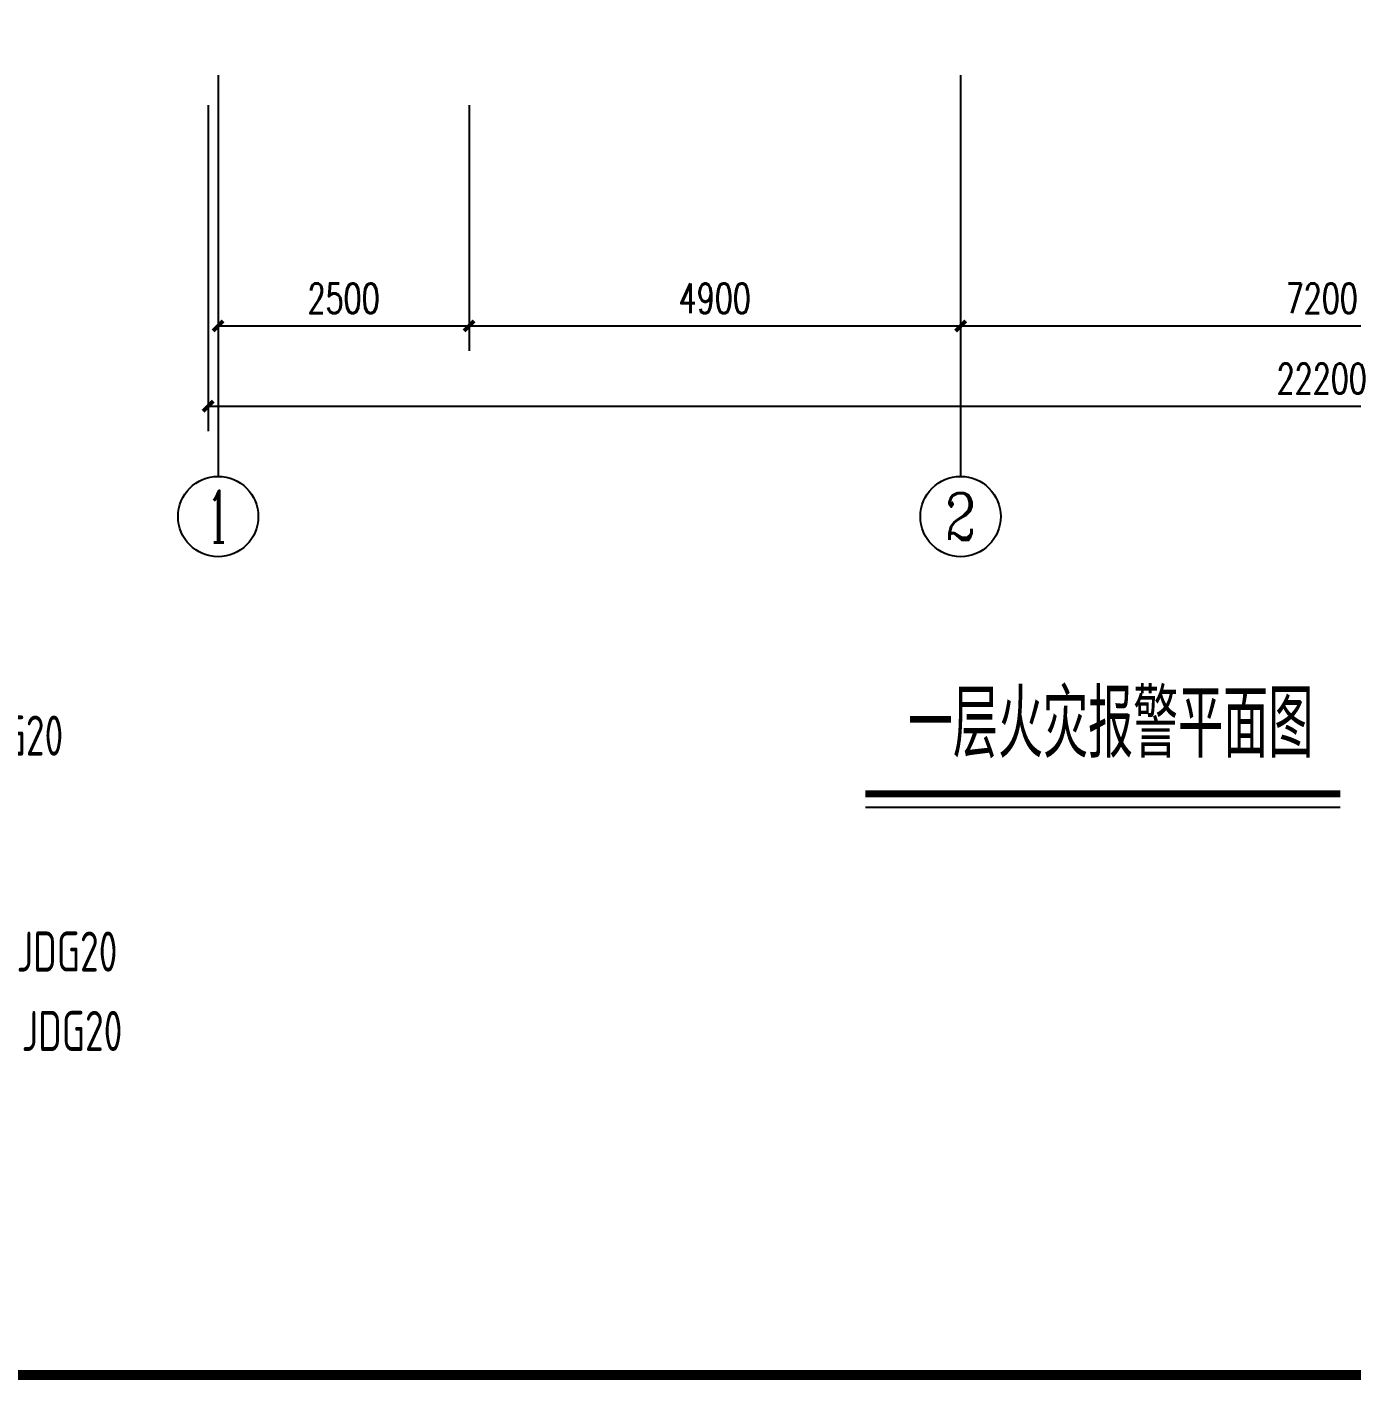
# Model space of a CAD drawing. Extents: x 6250600 to 6678662, y -692028 to -290561.
# Drawn here: x 6560698 to 6573904, y -419674 to -406187 of the extents above; entities that cross this region are included whole.
import ezdxf
from ezdxf.enums import TextEntityAlignment as Align

# ---------------------------------------------------------------- set-up
doc = ezdxf.new("R2010")
doc.units = 0
doc.header["$LTSCALE"] = 1000
doc.header["$MEASUREMENT"] = 0
doc.layers.get('0').update_dxf_attribs({"linetype": 'CONTINUOUS'})
doc.layers.get('Defpoints').update_dxf_attribs({"linetype": 'CONTINUOUS'})
for name, color, linetype in [('AXIS_TEXT', 7, 'CONTINUOUS'), ('PUB_TITLE', 4, 'CONTINUOUS'), ('图名', 15, 'CONTINUOUS'), ('建筑底图', 251, 'CONTINUOUS')]:
    doc.layers.add(name, color=color, linetype=linetype)
doc.styles.add('_TCH_AXIS', font='COMPLEX', dxfattribs={"bigfont": 'GBCBIG'})
doc.styles.add('_TCH_DIM_T3', font='SIMPLEX', dxfattribs={"width": 0.705882, "bigfont": 'GBCBIG'})
doc.styles.add('COMPLEX', font='COMPLEX')
doc.styles.add('sceie', font='sceie.shx', dxfattribs={"width": 0.7, "bigfont": 'sceic.shx'})
doc.dimstyles.new('_TCH_ARCH&&100', dxfattribs={"dimtxt": 297.5, "dimasz": 100, "dimexe": 250, "dimexo": 300, "dimgap": 126.25, "dimtad": 1, "dimdec": 0, "dimzin": 0, "dimdsep": 46, "dimtxsty": '_TCH_DIM_T3', "dimblk": 'ARCHTICK', "dimcen": 0.09, "dimclrt": 7, "dimazin": 2, "dimtfac": 1, "dimtdec": 0, "dimtix": 1, "dimtmove": 2, "dimatfit": 3, "dimfxl": 0, "dimtolj": 1, "dimtzin": 0, "dimarcsym": 0})

# ---------------------------------------------------------------- blocks, each defined once
blk = doc.blocks.new('_ArchTick')
at = {"color": 0, "linetype": 'ByBlock', "const_width": 0.4}
blk.add_lwpolyline([(-0.5, -0.5), (0.5, 0.5)], dxfattribs=at)
blk = doc.blocks.new('*D522')
at = {"layer": 'Defpoints', "color": 0, "transparency": 16777216}
for p in [(6562503, -406666), (6584703, -406666), (6584703, -409966)]:
    blk.add_point(p, dxfattribs=at)
at = {"layer": '建筑底图', "color": 0, "lineweight": -2, "transparency": 16777216}
for p, q in [((6562503, -406966), (6562503, -410216)), ((6584703, -406966), (6584703, -410216)), ((6562503, -409966), (6584703, -409966))]:
    blk.add_line(p, q, dxfattribs=at)
at = {"layer": '建筑底图', "color": 0, "lineweight": -2, "transparency": 16777216, "xscale": 100, "yscale": 100, "zscale": 100, "rotation": 180}
blk.add_blockref('_ArchTick', (6562503, -409966), dxfattribs=at)
at = {"layer": '建筑底图', "color": 0, "lineweight": -2, "transparency": 16777216, "xscale": 100, "yscale": 100, "zscale": 100}
blk.add_blockref('_ArchTick', (6584703, -409966), dxfattribs=at)
at = {"layer": '建筑底图', "color": 7, "transparency": 16777216, "insert": (6573603, -409691), "char_height": 297.5, "attachment_point": 5, "style": '_TCH_DIM_T3'}
blk.add_mtext('\\A1;22200', dxfattribs=at)
blk = doc.blocks.new('*D523')
at = {"layer": 'Defpoints', "color": 0, "transparency": 16777216}
for p in [(6562603, -406666), (6565103, -406666), (6565103, -409166)]:
    blk.add_point(p, dxfattribs=at)
at = {"layer": '建筑底图', "color": 0, "lineweight": -2, "transparency": 16777216}
for p, q in [((6562603, -406966), (6562603, -409416)), ((6565103, -406966), (6565103, -409416)), ((6562603, -409166), (6565103, -409166))]:
    blk.add_line(p, q, dxfattribs=at)
at = {"layer": '建筑底图', "color": 0, "lineweight": -2, "transparency": 16777216, "xscale": 100, "yscale": 100, "zscale": 100, "rotation": 180}
blk.add_blockref('_ArchTick', (6562603, -409166), dxfattribs=at)
at = {"layer": '建筑底图', "color": 0, "lineweight": -2, "transparency": 16777216, "xscale": 100, "yscale": 100, "zscale": 100}
blk.add_blockref('_ArchTick', (6565103, -409166), dxfattribs=at)
at = {"layer": '建筑底图', "color": 7, "transparency": 16777216, "insert": (6563853, -408891), "char_height": 297.5, "attachment_point": 5, "style": '_TCH_DIM_T3'}
blk.add_mtext('\\A1;2500', dxfattribs=at)
blk = doc.blocks.new('*D524')
at = {"layer": 'Defpoints', "color": 0, "transparency": 16777216}
for p in [(6565103, -406666), (6570003, -406666), (6570003, -409166)]:
    blk.add_point(p, dxfattribs=at)
at = {"layer": '建筑底图', "color": 0, "lineweight": -2, "transparency": 16777216}
for p, q in [((6565103, -406966), (6565103, -409416)), ((6570003, -406966), (6570003, -409416)), ((6565103, -409166), (6570003, -409166))]:
    blk.add_line(p, q, dxfattribs=at)
at = {"layer": '建筑底图', "color": 0, "lineweight": -2, "transparency": 16777216, "xscale": 100, "yscale": 100, "zscale": 100, "rotation": 180}
blk.add_blockref('_ArchTick', (6565103, -409166), dxfattribs=at)
at = {"layer": '建筑底图', "color": 0, "lineweight": -2, "transparency": 16777216, "xscale": 100, "yscale": 100, "zscale": 100}
blk.add_blockref('_ArchTick', (6570003, -409166), dxfattribs=at)
at = {"layer": '建筑底图', "color": 7, "transparency": 16777216, "insert": (6567553, -408891), "char_height": 297.5, "attachment_point": 5, "style": '_TCH_DIM_T3'}
blk.add_mtext('\\A1;4900', dxfattribs=at)
blk = doc.blocks.new('*D525')
at = {"layer": 'Defpoints', "color": 0, "transparency": 16777216}
for p in [(6570003, -406666), (6577203, -406666), (6577203, -409166)]:
    blk.add_point(p, dxfattribs=at)
at = {"layer": '建筑底图', "color": 0, "lineweight": -2, "transparency": 16777216}
for p, q in [((6570003, -406966), (6570003, -409416)), ((6577203, -406966), (6577203, -409416)), ((6570003, -409166), (6577203, -409166))]:
    blk.add_line(p, q, dxfattribs=at)
at = {"layer": '建筑底图', "color": 0, "lineweight": -2, "transparency": 16777216, "xscale": 100, "yscale": 100, "zscale": 100, "rotation": 180}
blk.add_blockref('_ArchTick', (6570003, -409166), dxfattribs=at)
at = {"layer": '建筑底图', "color": 0, "lineweight": -2, "transparency": 16777216, "xscale": 100, "yscale": 100, "zscale": 100}
blk.add_blockref('_ArchTick', (6577203, -409166), dxfattribs=at)
at = {"layer": '建筑底图', "color": 7, "transparency": 16777216, "insert": (6573603, -408891), "char_height": 297.5, "attachment_point": 5, "style": '_TCH_DIM_T3'}
blk.add_mtext('\\A1;7200', dxfattribs=at)
blk = doc.blocks.new('_AXISO')
blk.add_circle((0, 0), 0.5)
at = {"layer": 'AXIS_TEXT', "style": 'COMPLEX', "width": 1.041667}
blk.add_attdef('A', text='', height=0.56, dxfattribs=at).set_placement((-0.25, -0.28), (0.25, -0.28), align=Align.FIT)

msp = doc.modelspace()

# ---------------------------------------------------------------- linework, layer by layer
at = {"layer": 'PUB_TITLE', "color": 4, "const_width": 100}
msp.add_lwpolyline([(6546537.7, -419623.5), (6602437.7, -419623.5), (6602437.7, -379623.5), (6546537.7, -379623.5)], close=True, dxfattribs=at)
at = {"layer": '图名', "color": 3}
msp.add_line((6569053.9, -413964.1), (6573786.6, -413964.1), dxfattribs=at)
at = {"layer": '图名', "color": 3, "const_width": 70}
msp.add_lwpolyline([(6569053.9, -413830.9), (6573786.6, -413830.9)], dxfattribs=at)
at = {"layer": '建筑底图'}
for p, q in [((6562602.6, -406666.4), (6562602.6, -410666.4)), ((6570002.6, -406666.4), (6570002.6, -410666.4))]:
    msp.add_line(p, q, dxfattribs=at)

# ---------------------------------------------------------------- block references
ref = msp.add_blockref('_AXISO', (6562602.6, -411066.4), dxfattribs=dict(at, xscale=800, yscale=800, zscale=800))
ref.add_attrib('A', '1', dxfattribs={"layer": 'AXIS_TEXT', "color": 0, "height": 514.7, "style": '_TCH_AXIS'}).set_placement((6562492.3, -411323.8), (6562712.9, -411323.8), align=Align.FIT)
ref = msp.add_blockref('_AXISO', (6570002.6, -411066.4), dxfattribs=dict(at, xscale=800, yscale=800, zscale=800))
ref.add_attrib('A', '2', dxfattribs={"layer": 'AXIS_TEXT', "color": 0, "height": 465.9, "style": '_TCH_AXIS'}).set_placement((6569847.3, -411299.4), (6570157.9, -411299.4), align=Align.FIT)

# ---------------------------------------------------------------- texts
at = {"color": 0, "style": 'sceie', "width": 0.8}
for s, p in [('CD: DC24V电源二总线    NH-RVS-0.45/0.75kV  2X2.5mm[2]  JDG20', (6550085.1, -413450.2)), ('JK: 消防设备电源监控通信线    NH-KVV-0.45/0.75kV-2*1.5mm[2]  JDG20', (6550150.5, -415603)), ('JK: 消防设备电源监控电源线    NH-KVV-0.45/0.75kV-2*2.5mm[2]  JDG20', (6550150.5, -416394.2))]:
    msp.add_text(s, height=400, dxfattribs=at).set_placement(p)
at = {"layer": '建筑底图', "color": 0, "style": 'sceie', "width": 0.7}
msp.add_text('一层火灾报警平面图', height=675.18, dxfattribs=at).set_placement((6569477.5, -413470.1))

# ---------------------------------------------------------------- dimensions: what is measured, and where the dimension line sits
at = {"layer": '建筑底图'}
for p1, p2, distance, picture, middle in [((6562502.6, -406666.4), (6584702.6, -406666.4), -3300, '*D522', (6573602.6, -409691.4)), ((6562602.6, -406666.4), (6565102.6, -406666.4), -2500, '*D523', (6563852.6, -408891.4)), ((6565102.6, -406666.4), (6570002.6, -406666.4), -2500, '*D524', (6567552.6, -408891.4)), ((6570002.6, -406666.4), (6577202.6, -406666.4), -2500, '*D525', (6573602.6, -408891.4))]:
    dim = msp.add_aligned_dim(p1=p1, p2=p2, distance=distance, dimstyle='_TCH_ARCH&&100', dxfattribs=at)
    dim.commit()
    dim.dimension.update_dxf_attribs({"geometry": picture, "text_midpoint": middle})

doc.saveas('drawing.dxf')
